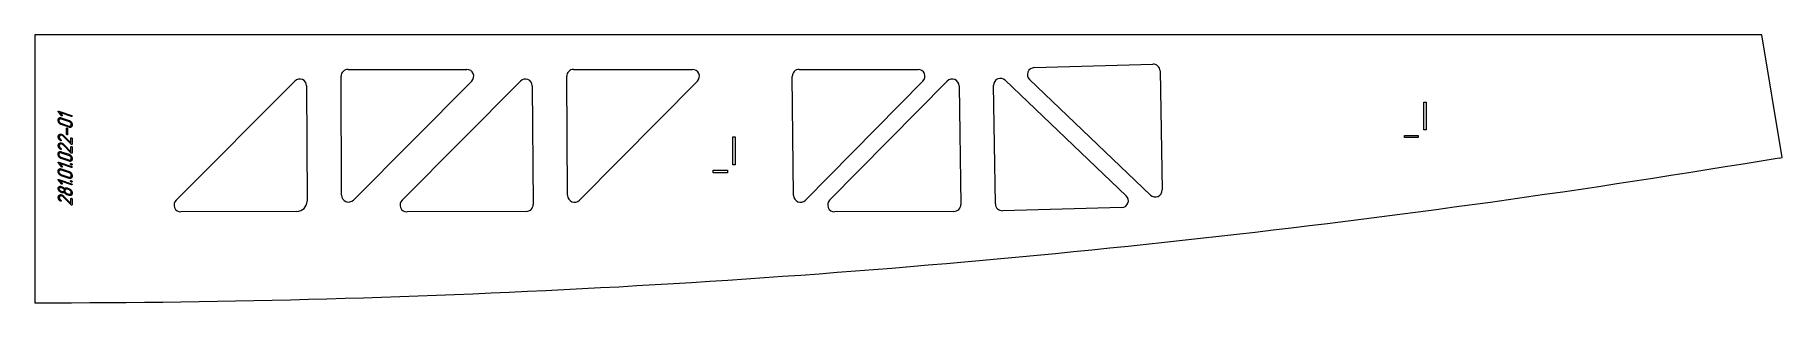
# Model space of a CAD drawing. Header units: millimetres. Extents: x -464 to 2064, y -100 to 289.
import ezdxf

# ---------------------------------------------------------------- set-up
doc = ezdxf.new("R2010")
doc.units = ezdxf.units.MM
doc.linetypes.add('K5LT_BASIC', pattern=[0])
doc.layers.add('Engraving', color=7, linetype='Continuous')

msp = doc.modelspace()

# ---------------------------------------------------------------- linework, layer by layer
at = {"color": 143, "linetype": 'K5LT_BASIC', "lineweight": 15, "true_color": 0x33acca}
for p, q in [((2034.6, 289.3), (-464.4, 289.3)), ((-464.4, 289.3), (-464.4, -99.7)), ((2064, 111.5), (2034.6, 289.3)), ((-20.6, 56.7), (-21.3, 229.3)), ((-11.3, 239.3), (160.7, 239.3)), ((306.5, 56.7), (305.2, 229.3)), ((315.2, 239.3), (487.2, 239.3)), ((633.5, 56.6), (631.6, 229.2)), ((641.6, 239.3), (813.6, 239.3)), ((981.6, 241.8), (1153.5, 246.9)), ((1163.8, 237), (1167, 64.4)), ((-260.2, 49.7), (-88.3, 222.3)), ((-71.2, 215.3), (-70.6, 48.3)), ((167.8, 222.3), (-3.5, 49.7)), ((66.9, 49.7), (238.2, 222.3)), ((255.3, 215.3), (256.6, 43.4)), ((494.3, 222.3), (323.6, 49.7)), ((820.7, 222.3), (650.6, 49.7)), ((685.7, 49.7), (855.8, 222.3)), ((872.9, 215.4), (875.5, 43.5)), ((925.5, 44.2), (922.9, 216.2)), ((939.9, 223.6), (1115, 56)), ((1150, 57), (974.9, 224.6)), ((1545.7, 151.6), (1545.7, 191.6)), ((1545.7, 191.6), (1548.7, 191.6)), ((1548.7, 191.6), (1548.7, 151.6)), ((545.5, 141.4), (549, 141.4)), ((545.5, 100.9), (545.5, 141.4)), ((549, 141.4), (549, 100.9)), ((1517.4, 143.3), (1537.4, 143.3)), ((1517.4, 140.3), (1517.4, 143.3)), ((1537.4, 140.3), (1517.4, 140.3)), ((1537.4, 143.3), (1537.4, 140.3)), ((1548.7, 151.6), (1545.7, 151.6)), ((2059.6, 110.7), (2064, 111.5)), ((517.2, 93), (537.7, 93)), ((517.2, 89.5), (517.2, 93)), ((537.7, 89.5), (517.2, 89.5)), ((537.7, 93), (537.7, 89.5)), ((549, 100.9), (545.5, 100.9)), ((-85.5, 33.3), (-253.1, 32.7)), ((246.6, 33.3), (74.1, 32.7)), ((865.5, 33.3), (692.9, 32.7)), ((1108.3, 38.8), (935.7, 34.4))]:
    msp.add_line(p, q, dxfattribs=at)
for centre, radius, start, end in [((-11.3, 229.3), 10, 90, 180.208), ((160.7, 229.3), 10, 315.2086, 90), ((315.2, 229.3), 10, 90, 180.4172), ((487.2, 229.3), 10, 315.3141, 90), ((641.6, 229.3), 10, 90, 180.6282), ((813.6, 229.3), 10, 315.421, 90), ((981.9, 231.8), 10, 91.6841, 226.2631), ((1153.8, 236.9), 10, 1.0558, 91.6841), ((-81.2, 215.2), 10, 0.208, 135.104), ((245.3, 215.2), 10, 0.4172, 135.2086), ((862.9, 215.3), 10, 0.842, 135.421), ((932.9, 216.3), 10, 46.2631, 180.842), ((-10.6, 56.8), 10, 180.208, 315.2086), ((316.5, 56.7), 10, 180.4172, 315.3141), ((643.5, 56.7), 10, 180.6282, 315.421), ((1108, 48.8), 10, 271.4703, 46.2631), ((1157, 64.3), 10, 226.2631, 1.0558), ((-253.1, 42.7), 10, 135.104, 270.208), ((-85.6, 48.3), 15, 270.208, 0.208), ((74, 42.7), 10, 135.2086, 270.2092), ((246.6, 43.3), 10, 270.2092, 0.4172), ((692.8, 42.7), 10, 135.421, 270.2138), ((865.5, 43.3), 10, 270.2138, 0.842), ((935.5, 44.3), 10, 180.842, 271.4703)]:
    msp.add_arc(centre, radius, start, end, dxfattribs=at)
msp.add_open_spline([(2059.6, 110.7), (1781.7, 64), (1223.5, -13.9), (380.8, -84.1), (-182.7, -99.7), (-464.4, -99.7)], degree=3, dxfattribs=at)
at = {"layer": 'Engraving', "color": 143, "linetype": 'K5LT_BASIC', "lineweight": 15, "true_color": 0x33acca}
for p, q in [((-426.1, 172), (-430.4, 177.7)), ((-429.9, 178.8), (-411.4, 172.5)), ((-430.6, 164.9), (-430.6, 166.3)), ((-429.2, 164.4), (-429.2, 165.8)), ((-411.4, 171.1), (-428.2, 176.8)), ((-428.2, 176.8), (-425.2, 172.7)), ((-426.4, 169.1), (-415, 165.3)), ((-426.4, 167.7), (-415, 163.9)), ((-415, 156.7), (-426.4, 160.6)), ((-415, 155.3), (-426.4, 159.2)), ((-418.5, 145.4), (-418.5, 153.9)), ((-417.1, 153.5), (-417.1, 144.9)), ((-412.2, 160), (-412.2, 158.6)), ((-410.7, 159.6), (-410.7, 158.1)), ((-427, 135.8), (-427.3, 136)), ((-424.2, 142.9), (-424.7, 143.2)), ((-424.2, 130.2), (-424.7, 130.5)), ((-423.6, 142.4), (-424.2, 142.9)), ((-423.6, 129.7), (-424.2, 130.2)), ((-411.8, 130.6), (-423.6, 142.4)), ((-411.8, 117.9), (-423.6, 129.7)), ((-422.9, 143.3), (-412.2, 132.6)), ((-422.9, 130.6), (-412.2, 119.9)), ((-412.2, 132.6), (-412.2, 139.8)), ((-412.2, 119.9), (-412.2, 127.1)), ((-410.7, 139.3), (-410.7, 130.8)), ((-410.7, 126.6), (-410.7, 118.1)), ((-430.6, 115.7), (-430.6, 117.1)), ((-426.1, 98), (-430.4, 103.7)), ((-429.9, 104.7), (-411.4, 98.4)), ((-429.2, 115.2), (-429.2, 116.6)), ((-411.4, 97), (-428.2, 102.7)), ((-428.2, 102.7), (-425.2, 98.6)), ((-427, 123.1), (-427.3, 123.3)), ((-426.4, 119.9), (-415, 116.1)), ((-426.4, 118.5), (-415, 114.6)), ((-415, 107.5), (-426.4, 111.4)), ((-415, 106.1), (-426.4, 110)), ((-412.2, 110.8), (-412.2, 109.4)), ((-410.7, 110.3), (-410.7, 108.9)), ((-430.6, 90.8), (-430.6, 92.2)), ((-426.1, 73.1), (-430.4, 78.8)), ((-429.9, 79.8), (-411.4, 73.5)), ((-429.2, 90.3), (-429.2, 91.8)), ((-411.4, 72.1), (-428.2, 77.8)), ((-428.2, 77.8), (-425.2, 73.7)), ((-426.4, 95.1), (-415, 91.2)), ((-426.4, 93.6), (-415, 89.8)), ((-415, 82.7), (-426.4, 86.5)), ((-415, 81.2), (-426.4, 85.1)), ((-412.2, 86), (-412.2, 84.5)), ((-410.7, 85.5), (-410.7, 84.1)), ((-430.6, 66.2), (-430.6, 66.6)), ((-430.6, 65.7), (-430.6, 66.2)), ((-430.3, 64.9), (-430.6, 65.7)), ((-428, 69.7), (-427.3, 69.7)), ((-427.3, 69.7), (-426.8, 69.6)), ((-426.8, 69.6), (-426.4, 69.5)), ((-426.4, 69.5), (-424.9, 69)), ((-426.4, 68.1), (-424.9, 67.6)), ((-424.9, 61.9), (-426.4, 62.4)), ((-424.9, 60.5), (-426.4, 60.9)), ((-424.2, 55), (-424.7, 55.4)), ((-423.6, 54.5), (-424.2, 55)), ((-411.8, 42.7), (-423.6, 54.5)), ((-422.9, 55.4), (-412.2, 44.8)), ((-420.7, 62.6), (-420.7, 64)), ((-417.8, 67.3), (-415, 66.3)), ((-417.8, 65.9), (-415, 64.9)), ((-415, 57.8), (-417.8, 58.8)), ((-415, 56.4), (-417.8, 57.3)), ((-412.2, 61.1), (-412.2, 59.7)), ((-412.2, 44.8), (-412.2, 51.9)), ((-410.7, 60.6), (-410.7, 59.2)), ((-410.7, 51.4), (-410.7, 42.9)), ((-427, 48), (-427.3, 48.1))]:
    msp.add_line(p, q, dxfattribs=at)
for points in [[(-430.6, 178.3), (-430.6, 178.6), (-430.4, 178.7)], [(-430.4, 177.7), (-430.6, 178), (-430.6, 178.3)], [(-430.4, 178.7), (-430.2, 178.9), (-429.9, 178.8)], [(-430.6, 166.3), (-430.6, 168.1), (-429.4, 168.9)], [(-429.3, 161.4), (-430.6, 163.1), (-430.6, 164.9)], [(-429.4, 168.9), (-428.1, 169.8), (-426.4, 169.1)], [(-426.4, 159.2), (-428.1, 159.8), (-429.3, 161.4)], [(-429.2, 165.8), (-429.2, 167), (-428.4, 167.6)], [(-428.4, 162.1), (-429.2, 163.2), (-429.2, 164.4)], [(-428.4, 167.6), (-427.5, 168.1), (-426.4, 167.7)], [(-426.4, 160.6), (-427.5, 161), (-428.4, 162.1)], [(-425.7, 171.7), (-425.8, 171.7), (-426.1, 172)], [(-425.2, 171.7), (-425.4, 171.6), (-425.7, 171.7)], [(-425.2, 172.7), (-424.9, 172.4), (-424.9, 172.1)], [(-424.9, 172.1), (-424.9, 171.8), (-425.2, 171.7)], [(-418.5, 153.9), (-418.5, 154.2), (-418.3, 154.4)], [(-418.3, 154.4), (-418.1, 154.5), (-417.8, 154.4)], [(-417.8, 154.4), (-417.6, 154.3), (-417.4, 154.1)], [(-417.4, 154.1), (-417.1, 153.8), (-417.1, 153.5)], [(-415, 165.3), (-413.2, 164.7), (-412, 163)], [(-415, 163.9), (-413.8, 163.4), (-413, 162.3)], [(-413, 156.9), (-413.8, 156.4), (-415, 156.7)], [(-412, 155.6), (-413.2, 154.7), (-415, 155.3)], [(-413, 162.3), (-412.2, 161.2), (-412.2, 160)], [(-412.2, 158.6), (-412.2, 157.5), (-413, 156.9)], [(-412, 163), (-410.7, 161.3), (-410.7, 159.6)], [(-410.7, 158.1), (-410.7, 156.5), (-412, 155.6)], [(-411.4, 172.5), (-411.1, 172.4), (-410.9, 172.1)], [(-410.9, 171.1), (-411.1, 171), (-411.4, 171.1)], [(-410.9, 172.1), (-410.7, 171.9), (-410.7, 171.5)], [(-410.7, 171.5), (-410.7, 171.4), (-410.9, 171.1)], [(-430.6, 141.6), (-430.6, 143.6), (-429.2, 144.7)], [(-429.9, 138.7), (-430.6, 140.1), (-430.6, 141.6)], [(-430.6, 128.9), (-430.6, 130.9), (-429.2, 132)], [(-429.9, 126), (-430.6, 127.4), (-430.6, 128.9)], [(-427.3, 136), (-429, 137.1), (-429.9, 138.7)], [(-429.2, 144.7), (-427.8, 145.9), (-425.7, 145.2)], [(-428.9, 142.5), (-429.2, 141.9), (-429.2, 141.2)], [(-429.2, 141.2), (-429.2, 140.2), (-428.6, 139.1)], [(-429.2, 132), (-427.8, 133.2), (-425.7, 132.5)], [(-428.9, 129.8), (-429.2, 129.2), (-429.2, 128.5)], [(-429.2, 128.5), (-429.2, 127.5), (-428.6, 126.4)], [(-428.2, 143.4), (-428.6, 143.1), (-428.9, 142.5)], [(-428.2, 130.7), (-428.6, 130.4), (-428.9, 129.8)], [(-428.6, 139.1), (-428.1, 138.1), (-426.8, 137.1)], [(-428.6, 126.4), (-428.1, 125.4), (-426.8, 124.4)], [(-425.7, 143.8), (-427.2, 144.3), (-428.2, 143.4)], [(-425.7, 131.1), (-427.2, 131.6), (-428.2, 130.7)], [(-426.5, 135.9), (-426.7, 135.7), (-427, 135.8)], [(-426.8, 137.1), (-426.5, 137), (-426.4, 136.8)], [(-426.3, 136.3), (-426.3, 136), (-426.5, 135.9)], [(-426.4, 136.8), (-426.3, 136.6), (-426.3, 136.3)], [(-425.7, 145.2), (-425.1, 145), (-424.4, 144.6)], [(-424.7, 143.2), (-425.2, 143.6), (-425.7, 143.8)], [(-425.7, 132.5), (-425.1, 132.3), (-424.4, 131.9)], [(-424.7, 130.5), (-425.2, 130.9), (-425.7, 131.1)], [(-424.4, 144.6), (-423.7, 144.1), (-422.9, 143.3)], [(-424.4, 131.9), (-423.7, 131.4), (-422.9, 130.6)], [(-418.3, 144.8), (-418.5, 145.1), (-418.5, 145.4)], [(-417.8, 144.5), (-418, 144.5), (-418.3, 144.8)], [(-417.3, 144.5), (-417.6, 144.4), (-417.8, 144.5)], [(-417.1, 144.9), (-417.1, 144.6), (-417.3, 144.5)], [(-412.2, 139.8), (-412.2, 140), (-411.9, 140.2)], [(-412.2, 127.1), (-412.2, 127.3), (-411.9, 127.5)], [(-411.9, 140.2), (-411.7, 140.3), (-411.4, 140.2)], [(-411.9, 127.5), (-411.7, 127.6), (-411.4, 127.5)], [(-411.5, 130.3), (-411.7, 130.4), (-411.8, 130.6)], [(-411, 130.4), (-411.2, 130.2), (-411.5, 130.3)], [(-411.4, 140.2), (-411.2, 140.1), (-411, 139.9)], [(-411.4, 127.5), (-411.2, 127.4), (-411, 127.2)], [(-411, 139.9), (-410.7, 139.6), (-410.7, 139.3)], [(-410.7, 130.8), (-410.7, 130.5), (-411, 130.4)], [(-411, 127.2), (-410.7, 126.9), (-410.7, 126.6)], [(-430.6, 117.1), (-430.6, 118.9), (-429.4, 119.7)], [(-429.3, 112.2), (-430.6, 113.9), (-430.6, 115.7)], [(-430.6, 104.2), (-430.6, 104.5), (-430.4, 104.6)], [(-430.4, 103.7), (-430.6, 103.9), (-430.6, 104.2)], [(-430.4, 104.6), (-430.2, 104.8), (-429.9, 104.7)], [(-427.3, 123.3), (-429, 124.4), (-429.9, 126)], [(-429.4, 119.7), (-428.1, 120.5), (-426.4, 119.9)], [(-426.4, 110), (-428.1, 110.6), (-429.3, 112.2)], [(-429.2, 116.6), (-429.2, 117.8), (-428.4, 118.4)], [(-428.4, 112.9), (-429.2, 114), (-429.2, 115.2)], [(-428.4, 118.4), (-427.5, 118.9), (-426.4, 118.5)], [(-426.4, 111.4), (-427.5, 111.8), (-428.4, 112.9)], [(-426.5, 123.2), (-426.7, 123), (-427, 123.1)], [(-426.8, 124.4), (-426.5, 124.3), (-426.4, 124.1)], [(-426.3, 123.6), (-426.3, 123.3), (-426.5, 123.2)], [(-426.4, 124.1), (-426.3, 123.9), (-426.3, 123.6)], [(-415, 116.1), (-413.2, 115.5), (-412, 113.8)], [(-415, 114.6), (-413.8, 114.2), (-413, 113.1)], [(-413, 107.7), (-413.8, 107.1), (-415, 107.5)], [(-412, 106.4), (-413.2, 105.5), (-415, 106.1)], [(-413, 113.1), (-412.2, 112), (-412.2, 110.8)], [(-412.2, 109.4), (-412.2, 108.3), (-413, 107.7)], [(-412.9, 102), (-412.9, 102.4), (-412.5, 102.6)], [(-412.4, 101.1), (-412.9, 101.5), (-412.9, 102)], [(-412.5, 102.6), (-412.2, 102.9), (-411.8, 102.7)], [(-412, 113.8), (-410.7, 112.1), (-410.7, 110.3)], [(-410.7, 108.9), (-410.7, 107.3), (-412, 106.4)], [(-411.5, 117.6), (-411.7, 117.7), (-411.8, 117.9)], [(-411.8, 102.7), (-411.4, 102.6), (-411.1, 102.2)], [(-411, 117.7), (-411.2, 117.5), (-411.5, 117.6)], [(-411.1, 102.2), (-410.7, 101.8), (-410.7, 101.3)], [(-410.7, 118.1), (-410.7, 117.8), (-411, 117.7)], [(-410.7, 101.3), (-410.7, 100.8), (-411, 100.6)], [(-430.6, 92.2), (-430.6, 94), (-429.4, 94.8)], [(-429.3, 87.4), (-430.6, 89), (-430.6, 90.8)], [(-430.6, 79.3), (-430.6, 79.6), (-430.4, 79.8)], [(-430.4, 78.8), (-430.6, 79.1), (-430.6, 79.3)], [(-430.4, 79.8), (-430.2, 79.9), (-429.9, 79.8)], [(-429.4, 94.8), (-428.1, 95.7), (-426.4, 95.1)], [(-426.4, 85.1), (-428.1, 85.7), (-429.3, 87.4)], [(-429.2, 91.8), (-429.2, 92.9), (-428.4, 93.5)], [(-428.4, 88), (-429.2, 89.2), (-429.2, 90.3)], [(-428.4, 93.5), (-427.5, 94), (-426.4, 93.6)], [(-426.4, 86.5), (-427.5, 86.9), (-428.4, 88)], [(-425.7, 97.6), (-425.8, 97.6), (-426.1, 98)], [(-425.2, 97.6), (-425.4, 97.5), (-425.7, 97.6)], [(-425.2, 98.6), (-424.9, 98.3), (-424.9, 98.1)], [(-424.9, 98.1), (-424.9, 97.8), (-425.2, 97.6)], [(-415, 91.2), (-413.2, 90.6), (-412, 88.9)], [(-415, 89.8), (-413.8, 89.4), (-413, 88.2)], [(-413, 82.8), (-413.8, 82.3), (-415, 82.7)], [(-412, 81.5), (-413.2, 80.6), (-415, 81.2)], [(-413, 88.2), (-412.2, 87.1), (-412.2, 86)], [(-412.2, 84.5), (-412.2, 83.4), (-413, 82.8)], [(-412.9, 77.2), (-412.9, 77.6), (-412.5, 77.8)], [(-412.4, 76.2), (-412.9, 76.6), (-412.9, 77.2)], [(-412.5, 77.8), (-412.2, 78), (-411.8, 77.9)], [(-411.8, 100.6), (-412, 100.7), (-412.4, 101.1)], [(-411.8, 75.7), (-412, 75.8), (-412.4, 76.2)], [(-412, 88.9), (-410.7, 87.3), (-410.7, 85.5)], [(-410.7, 84.1), (-410.7, 82.4), (-412, 81.5)], [(-411, 100.6), (-411.4, 100.5), (-411.8, 100.6)], [(-411.8, 77.9), (-411.4, 77.7), (-411.1, 77.3)], [(-411.4, 98.4), (-411.1, 98.3), (-410.9, 98)], [(-410.9, 97), (-411.1, 96.9), (-411.4, 97)], [(-411.1, 77.3), (-410.7, 77), (-410.7, 76.4)], [(-410.7, 76.4), (-410.7, 75.9), (-411, 75.8)], [(-410.9, 98), (-410.7, 97.8), (-410.7, 97.5)], [(-410.7, 97.5), (-410.7, 97.3), (-410.9, 97)], [(-430.6, 66.6), (-430.6, 68.4), (-429.4, 69.3)], [(-430.6, 53.7), (-430.6, 55.8), (-429.2, 56.9)], [(-429.9, 50.9), (-430.6, 52.3), (-430.6, 53.7)], [(-429.4, 63.2), (-430, 64), (-430.3, 64.9)], [(-427.3, 48.1), (-429, 49.3), (-429.9, 50.9)], [(-429.4, 69.3), (-428.8, 69.7), (-428, 69.7)], [(-426.4, 60.9), (-428, 61.5), (-429.4, 63.2)], [(-429.2, 66.2), (-429.2, 67.4), (-428.4, 67.9)], [(-428.4, 63.9), (-429.2, 65), (-429.2, 66.2)], [(-429.2, 56.9), (-427.8, 58.1), (-425.7, 57.4)], [(-428.9, 54.6), (-429.2, 54), (-429.2, 53.3)], [(-429.2, 53.3), (-429.2, 52.3), (-428.6, 51.3)], [(-428.2, 55.6), (-428.6, 55.2), (-428.9, 54.6)], [(-428.6, 51.3), (-428.1, 50.3), (-426.8, 49.3)], [(-428.4, 67.9), (-427.6, 68.5), (-426.4, 68.1)], [(-426.4, 62.4), (-427.6, 62.8), (-428.4, 63.9)], [(-425.7, 55.9), (-427.2, 56.4), (-428.2, 55.6)], [(-425.7, 72.7), (-425.8, 72.7), (-426.1, 73.1)], [(-425.2, 72.7), (-425.4, 72.6), (-425.7, 72.7)], [(-425.7, 57.4), (-425.1, 57.2), (-424.4, 56.7)], [(-424.7, 55.4), (-425.2, 55.7), (-425.7, 55.9)], [(-425.2, 73.7), (-424.9, 73.5), (-424.9, 73.2)], [(-424.9, 73.2), (-424.9, 72.9), (-425.2, 72.7)], [(-424.9, 69), (-423.9, 68.6), (-423.1, 68)], [(-424.9, 67.6), (-423.7, 67.1), (-422.9, 66)], [(-422.9, 62), (-423.7, 61.5), (-424.9, 61.9)], [(-423.1, 60.2), (-423.9, 60.1), (-424.9, 60.5)], [(-424.4, 56.7), (-423.7, 56.3), (-422.9, 55.4)], [(-423.1, 68), (-422.3, 67.3), (-421.6, 66.3)], [(-421.6, 60.9), (-422.2, 60.4), (-423.1, 60.2)], [(-422.9, 66), (-422.1, 64.9), (-422.1, 63.7)], [(-422.1, 63.7), (-422.1, 62.6), (-422.9, 62)], [(-421.6, 66.3), (-421.1, 67.1), (-420.1, 67.4)], [(-419.9, 58.6), (-420.9, 59.6), (-421.6, 60.9)], [(-420.7, 64), (-420.7, 65.2), (-419.8, 65.7)], [(-419.8, 60.3), (-420.7, 61.4), (-420.7, 62.6)], [(-420.1, 67.4), (-419, 67.7), (-417.8, 67.3)], [(-417.8, 57.3), (-418.9, 57.7), (-419.9, 58.6)], [(-419.8, 65.7), (-419, 66.3), (-417.8, 65.9)], [(-417.8, 58.8), (-419, 59.2), (-419.8, 60.3)], [(-415, 66.3), (-413.2, 65.7), (-412, 64)], [(-415, 64.9), (-413.8, 64.5), (-413, 63.4)], [(-413, 58), (-413.8, 57.4), (-415, 57.8)], [(-412, 56.7), (-413.2, 55.8), (-415, 56.4)], [(-413, 63.4), (-412.2, 62.3), (-412.2, 61.1)], [(-412.2, 59.7), (-412.2, 58.5), (-413, 58)], [(-412.2, 51.9), (-412.2, 52.2), (-411.9, 52.3)], [(-412, 64), (-410.7, 62.4), (-410.7, 60.6)], [(-410.7, 59.2), (-410.7, 57.5), (-412, 56.7)], [(-411.9, 52.3), (-411.7, 52.5), (-411.4, 52.4)], [(-411, 75.8), (-411.4, 75.6), (-411.8, 75.7)], [(-411.4, 73.5), (-411.1, 73.4), (-410.9, 73.2)], [(-410.9, 72.2), (-411.1, 72), (-411.4, 72.1)], [(-411.4, 52.4), (-411.2, 52.3), (-411, 52)], [(-411, 52), (-410.7, 51.8), (-410.7, 51.4)], [(-410.9, 73.2), (-410.7, 72.9), (-410.7, 72.6)], [(-410.7, 72.6), (-410.7, 72.5), (-410.9, 72.2)], [(-426.5, 48), (-426.7, 47.9), (-427, 48)], [(-426.8, 49.3), (-426.5, 49.1), (-426.4, 48.9)], [(-426.3, 48.5), (-426.3, 48.2), (-426.5, 48)], [(-426.4, 48.9), (-426.3, 48.8), (-426.3, 48.5)], [(-411.5, 42.5), (-411.7, 42.6), (-411.8, 42.7)], [(-411, 42.5), (-411.2, 42.4), (-411.5, 42.5)], [(-410.7, 42.9), (-410.7, 42.7), (-411, 42.5)]]:
    msp.add_open_spline(points, degree=2, dxfattribs=at)

doc.saveas('drawing.dxf')
